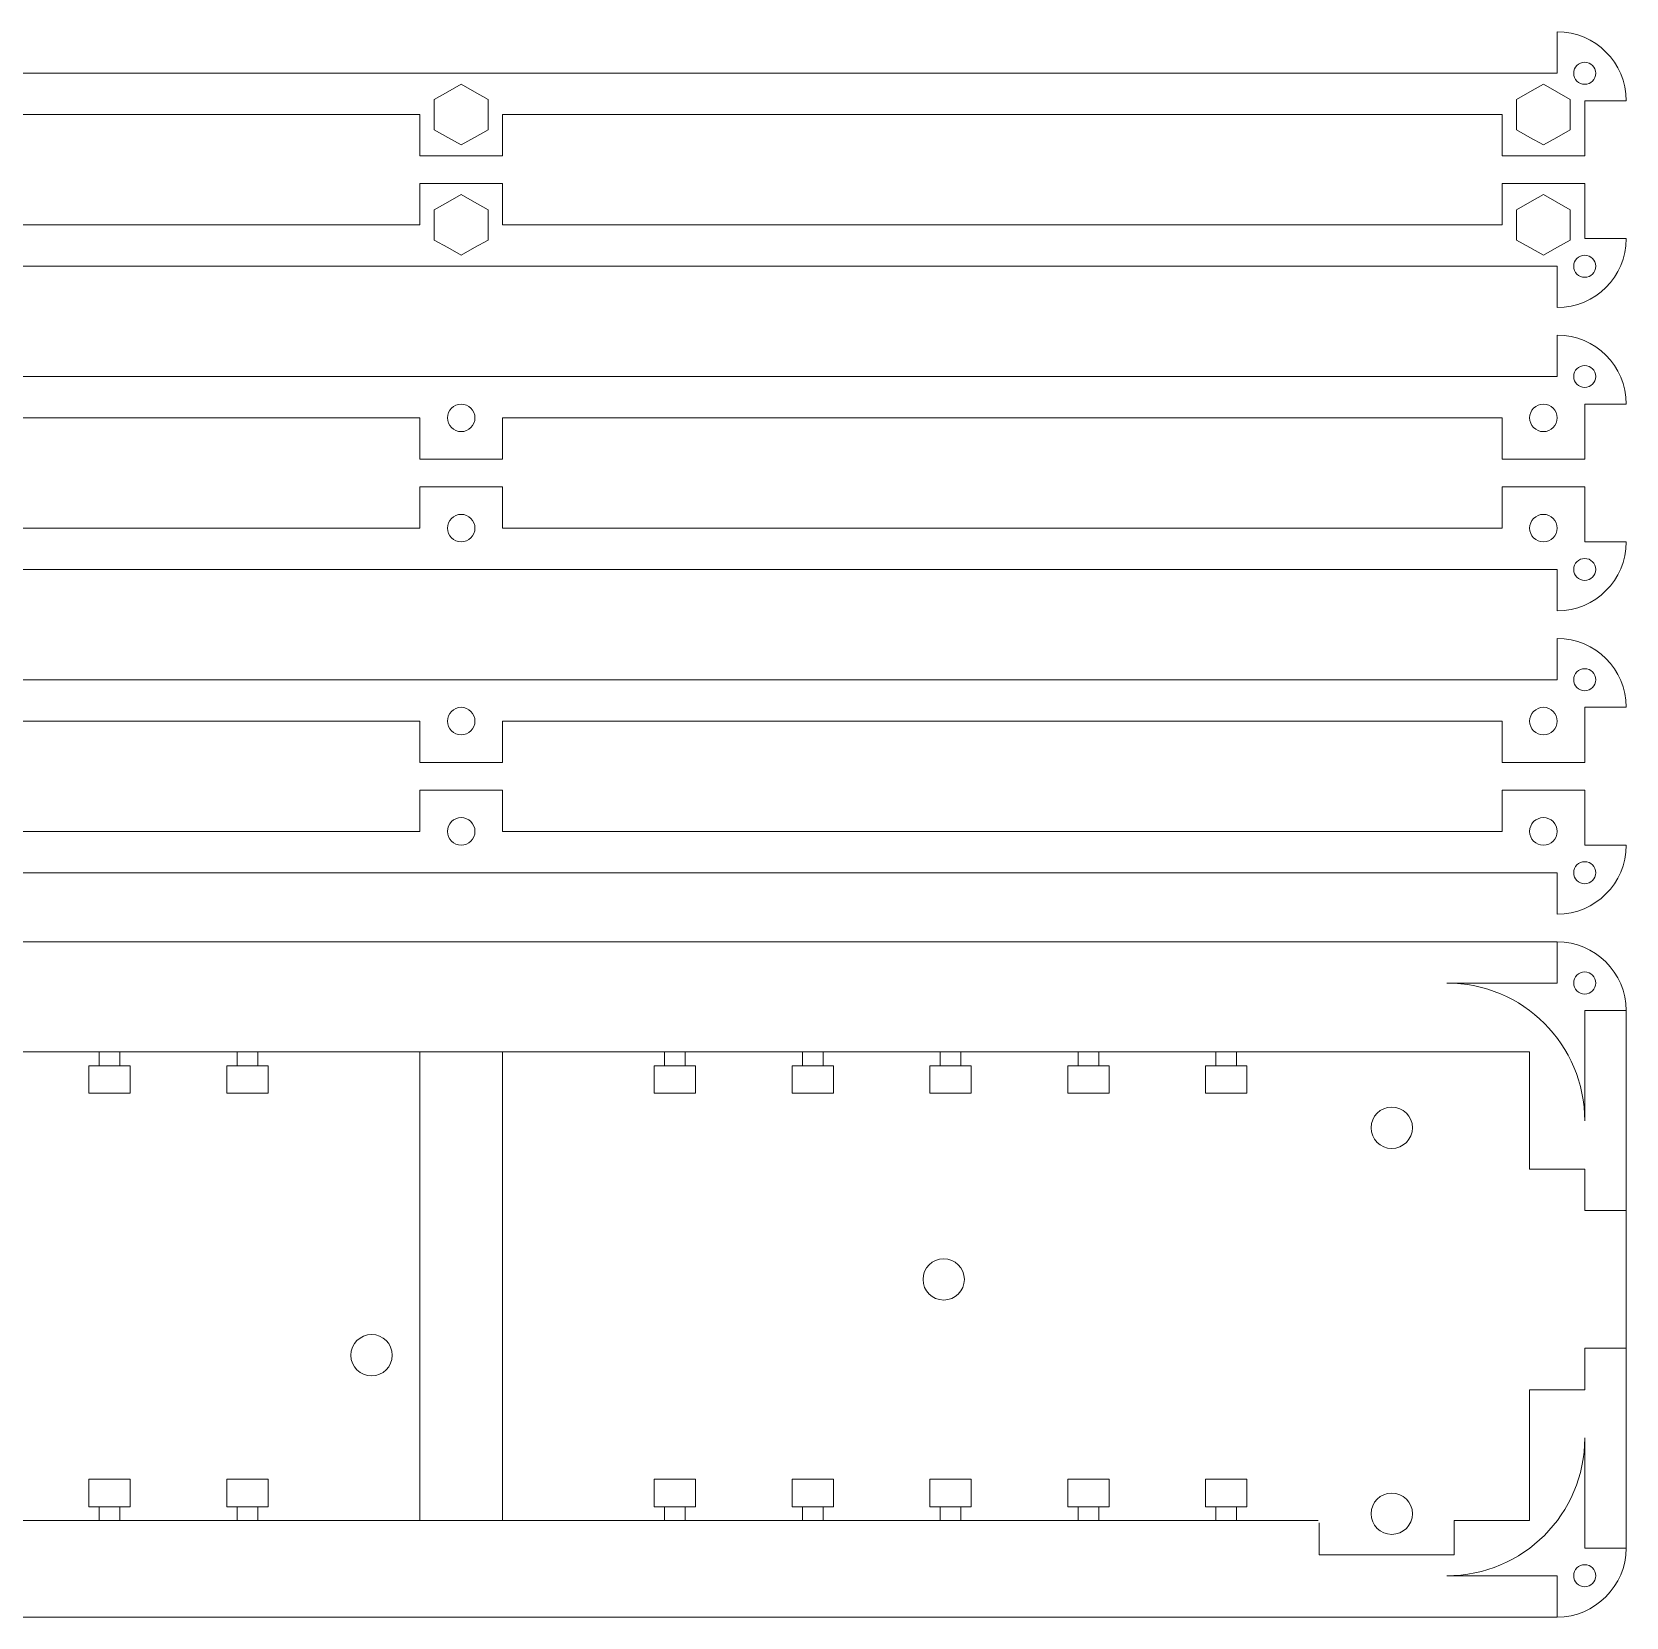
# Model space of a CAD drawing. Header units: millimetres. Extents: x -288 to -52, y -435 to 65.
# Drawn here: x -167.7 to -52, y -173 to -58 of the extents above; entities that cross this region are included whole.
import ezdxf

# ---------------------------------------------------------------- set-up
doc = ezdxf.new("R2010")
doc.units = ezdxf.units.MM
doc.header["$MEASUREMENT"] = 0
doc.layers.add('layer 1', color=7, linetype='Continuous')

msp = doc.modelspace()

# ---------------------------------------------------------------- linework, layer by layer
at = {"layer": 'layer 1', "color": 250, "lineweight": 20}
for points in [[(-163.5443, -135.0131), (-160.5443, -135.0131), (-160.5443, -133.0131), (-163.5443, -133.0131), (-163.5443, -135.0131)], [(-153.5443, -135.0131), (-150.5443, -135.0131), (-150.5443, -133.0131), (-153.5443, -133.0131), (-153.5443, -135.0131)], [(-122.5443, -135.0131), (-119.5443, -135.0131), (-119.5443, -133.0131), (-122.5443, -133.0131), (-122.5443, -135.0131)], [(-112.5443, -135.0131), (-109.5443, -135.0131), (-109.5443, -133.0131), (-112.5443, -133.0131), (-112.5443, -135.0131)], [(-102.5443, -135.0131), (-99.5443, -135.0131), (-99.5443, -133.0131), (-102.5443, -133.0131), (-102.5443, -135.0131)], [(-92.5443, -135.0131), (-89.5443, -135.0131), (-89.5443, -133.0131), (-92.5443, -133.0131), (-92.5443, -135.0131)], [(-82.5443, -135.0131), (-79.5443, -135.0131), (-79.5443, -133.0131), (-82.5443, -133.0131), (-82.5443, -135.0131)]]:
    msp.add_lwpolyline(points, close=True, dxfattribs=at)
for centre, major_axis in [((-55.0443, -75.0133), (0, 0.8)), ((-136.5443, -94.0133), (0, 1)), ((-58.0443, -94.0133), (0, 1)), ((-55.0443, -97.0133), (0, 0.8)), ((-136.5443, -116.0132), (0, 1)), ((-58.0443, -116.0132), (0, 1)), ((-55.0443, -119.0132), (0, 0.8)), ((-55.0443, -127.0132), (0, 0.8)), ((-101.5443, -148.5132), (0, 1.5)), ((-55.0443, -170.0132), (0, 0.8))]:
    msp.add_ellipse(centre, major_axis=major_axis, ratio=1, dxfattribs=at)
for points in [[(-57.0443, -61.0132), (-57.0443, -61.0132), (-57.0443, -58.0132), (-57.0443, -58.0132)], [(-57.0443, -58.0132), (-54.2828, -58.0132), (-52.0443, -60.2517), (-52.0443, -63.0132)], [(-65.0443, -61.0132), (-65.0443, -61.0132), (-208.0443, -61.0132), (-208.0443, -61.0132)], [(-57.0443, -61.0132), (-57.0443, -61.0132), (-65.0443, -61.0132), (-65.0443, -61.0132)], [(-52.0443, -63.0132), (-52.0443, -63.0132), (-55.0443, -63.0132), (-55.0443, -63.0132)], [(-55.0443, -63.0132), (-55.0443, -63.0132), (-55.0443, -67.0132), (-55.0443, -67.0132)], [(-139.5443, -64.0132), (-139.5443, -64.0132), (-212.0443, -64.0132), (-212.0443, -64.0132)], [(-139.5443, -67.0132), (-139.5443, -67.0132), (-139.5443, -64.0132), (-139.5443, -64.0132)], [(-61.0443, -64.0132), (-61.0443, -64.0132), (-133.5443, -64.0132), (-133.5443, -64.0132)], [(-61.0443, -67.0132), (-61.0443, -67.0132), (-61.0443, -64.0132), (-61.0443, -64.0132)], [(-55.0443, -67.0132), (-55.0443, -67.0132), (-61.0443, -67.0132), (-61.0443, -67.0132)], [(-133.5443, -69.0133), (-133.5443, -69.0133), (-133.5443, -72.0133), (-133.5443, -72.0133)], [(-61.0443, -69.0133), (-61.0443, -69.0133), (-61.0443, -72.0133), (-61.0443, -72.0133)], [(-61.0443, -69.0133), (-61.0443, -69.0133), (-55.0443, -69.0133), (-55.0443, -69.0133)], [(-55.0443, -73.0133), (-55.0443, -73.0133), (-55.0443, -69.0133), (-55.0443, -69.0133)], [(-212.0443, -72.0133), (-212.0443, -72.0133), (-139.5443, -72.0133), (-139.5443, -72.0133)], [(-133.5443, -72.0133), (-133.5443, -72.0133), (-61.0443, -72.0133), (-61.0443, -72.0133)], [(-52.0443, -73.0133), (-52.0443, -75.7748), (-54.2828, -78.0133), (-57.0443, -78.0133)], [(-55.0443, -73.0133), (-55.0443, -73.0133), (-52.0443, -73.0133), (-52.0443, -73.0133)], [(-208.0443, -75.0133), (-208.0443, -75.0133), (-65.0443, -75.0133), (-65.0443, -75.0133)], [(-65.0443, -75.0133), (-65.0443, -75.0133), (-57.0443, -75.0133), (-57.0443, -75.0133)], [(-57.0443, -75.0133), (-57.0443, -75.0133), (-57.0443, -78.0133), (-57.0443, -78.0133)], [(-57.0443, -83.0132), (-57.0443, -83.0132), (-57.0443, -80.0132), (-57.0443, -80.0132)], [(-57.0443, -80.0132), (-54.2828, -80.0132), (-52.0443, -82.2517), (-52.0443, -85.0132)], [(-65.0443, -83.0132), (-65.0443, -83.0132), (-208.0443, -83.0132), (-208.0443, -83.0132)], [(-57.0443, -83.0132), (-57.0443, -83.0132), (-65.0443, -83.0132), (-65.0443, -83.0132)], [(-52.0443, -85.0132), (-52.0443, -85.0132), (-55.0443, -85.0132), (-55.0443, -85.0132)], [(-55.0443, -85.0132), (-55.0443, -85.0132), (-55.0443, -89.0132), (-55.0443, -89.0132)], [(-139.5443, -86.0132), (-139.5443, -86.0132), (-212.0443, -86.0132), (-212.0443, -86.0132)], [(-139.5443, -89.0132), (-139.5443, -89.0132), (-139.5443, -86.0132), (-139.5443, -86.0132)], [(-61.0443, -86.0132), (-61.0443, -86.0132), (-133.5443, -86.0132), (-133.5443, -86.0132)], [(-61.0443, -89.0132), (-61.0443, -89.0132), (-61.0443, -86.0132), (-61.0443, -86.0132)], [(-55.0443, -89.0132), (-55.0443, -89.0132), (-61.0443, -89.0132), (-61.0443, -89.0132)], [(-133.5443, -91.0133), (-133.5443, -91.0133), (-133.5443, -94.0133), (-133.5443, -94.0133)], [(-61.0443, -91.0133), (-61.0443, -91.0133), (-61.0443, -94.0133), (-61.0443, -94.0133)], [(-61.0443, -91.0133), (-61.0443, -91.0133), (-55.0443, -91.0133), (-55.0443, -91.0133)], [(-55.0443, -95.0133), (-55.0443, -95.0133), (-55.0443, -91.0133), (-55.0443, -91.0133)], [(-212.0443, -94.0133), (-212.0443, -94.0133), (-139.5443, -94.0133), (-139.5443, -94.0133)], [(-133.5443, -94.0133), (-133.5443, -94.0133), (-61.0443, -94.0133), (-61.0443, -94.0133)], [(-52.0443, -95.0133), (-52.0443, -97.7748), (-54.2828, -100.0133), (-57.0443, -100.0133)], [(-55.0443, -95.0133), (-55.0443, -95.0133), (-52.0443, -95.0133), (-52.0443, -95.0133)], [(-208.0443, -97.0133), (-208.0443, -97.0133), (-65.0443, -97.0133), (-65.0443, -97.0133)], [(-65.0443, -97.0133), (-65.0443, -97.0133), (-57.0443, -97.0133), (-57.0443, -97.0133)], [(-57.0443, -97.0133), (-57.0443, -97.0133), (-57.0443, -100.0133), (-57.0443, -100.0133)], [(-57.0443, -105.0131), (-57.0443, -105.0131), (-57.0443, -102.0131), (-57.0443, -102.0131)], [(-57.0443, -102.0131), (-54.2828, -102.0131), (-52.0443, -104.2516), (-52.0443, -107.0131)], [(-65.0443, -105.0131), (-65.0443, -105.0131), (-208.0443, -105.0131), (-208.0443, -105.0131)], [(-57.0443, -105.0131), (-57.0443, -105.0131), (-65.0443, -105.0131), (-65.0443, -105.0131)], [(-52.0443, -107.0131), (-52.0443, -107.0131), (-55.0443, -107.0131), (-55.0443, -107.0131)], [(-55.0443, -107.0131), (-55.0443, -107.0131), (-55.0443, -111.0131), (-55.0443, -111.0131)], [(-139.5443, -108.0131), (-139.5443, -108.0131), (-212.0443, -108.0131), (-212.0443, -108.0131)], [(-139.5443, -111.0131), (-139.5443, -111.0131), (-139.5443, -108.0131), (-139.5443, -108.0131)], [(-61.0443, -108.0131), (-61.0443, -108.0131), (-133.5443, -108.0131), (-133.5443, -108.0131)], [(-61.0443, -111.0131), (-61.0443, -111.0131), (-61.0443, -108.0131), (-61.0443, -108.0131)], [(-55.0443, -111.0131), (-55.0443, -111.0131), (-61.0443, -111.0131), (-61.0443, -111.0131)], [(-133.5443, -113.0132), (-133.5443, -113.0132), (-133.5443, -116.0132), (-133.5443, -116.0132)], [(-61.0443, -113.0132), (-61.0443, -113.0132), (-61.0443, -116.0132), (-61.0443, -116.0132)], [(-61.0443, -113.0132), (-61.0443, -113.0132), (-55.0443, -113.0132), (-55.0443, -113.0132)], [(-55.0443, -117.0132), (-55.0443, -117.0132), (-55.0443, -113.0132), (-55.0443, -113.0132)], [(-212.0443, -116.0132), (-212.0443, -116.0132), (-139.5443, -116.0132), (-139.5443, -116.0132)], [(-133.5443, -116.0132), (-133.5443, -116.0132), (-61.0443, -116.0132), (-61.0443, -116.0132)], [(-52.0443, -117.0132), (-52.0443, -119.7747), (-54.2828, -122.0132), (-57.0443, -122.0132)], [(-55.0443, -117.0132), (-55.0443, -117.0132), (-52.0443, -117.0132), (-52.0443, -117.0132)], [(-208.0443, -119.0132), (-208.0443, -119.0132), (-65.0443, -119.0132), (-65.0443, -119.0132)], [(-65.0443, -119.0132), (-65.0443, -119.0132), (-57.0443, -119.0132), (-57.0443, -119.0132)], [(-57.0443, -119.0132), (-57.0443, -119.0132), (-57.0443, -122.0132), (-57.0443, -122.0132)], [(-57.0443, -124.0132), (-57.0443, -124.0132), (-57.0443, -127.0132), (-57.0443, -127.0132)], [(-65.0443, -127.0132), (-59.5214, -127.0132), (-55.0443, -131.4903), (-55.0443, -137.0132)], [(-65.0443, -127.0132), (-65.0443, -127.0132), (-57.0443, -127.0132), (-57.0443, -127.0132)], [(-55.0443, -129.0132), (-55.0443, -129.0132), (-52.0443, -129.0132), (-52.0443, -129.0132)], [(-55.0443, -137.0132), (-55.0443, -137.0132), (-55.0443, -129.0132), (-55.0443, -129.0132)], [(-214.0443, -132.0131), (-214.0443, -132.0131), (-59.0443, -132.0131), (-59.0443, -132.0131)], [(-162.7942, -133.0131), (-162.7942, -133.0131), (-162.7942, -132.0131), (-162.7942, -132.0131)], [(-161.2944, -133.0131), (-161.2944, -133.0131), (-161.2944, -132.0131), (-161.2944, -132.0131)], [(-152.7942, -133.0131), (-152.7942, -133.0131), (-152.7942, -132.0131), (-152.7942, -132.0131)], [(-151.2944, -133.0131), (-151.2944, -133.0131), (-151.2944, -132.0131), (-151.2944, -132.0131)], [(-139.5443, -132.0131), (-139.5443, -132.0131), (-139.5443, -166.0132), (-139.5443, -166.0132)], [(-133.5443, -132.0131), (-133.5443, -132.0131), (-133.5443, -166.0132), (-133.5443, -166.0132)], [(-121.7942, -133.0131), (-121.7942, -133.0131), (-121.7942, -132.0131), (-121.7942, -132.0131)], [(-120.2944, -133.0131), (-120.2944, -133.0131), (-120.2944, -132.0131), (-120.2944, -132.0131)], [(-111.7942, -133.0131), (-111.7942, -133.0131), (-111.7942, -132.0131), (-111.7942, -132.0131)], [(-110.2944, -133.0131), (-110.2944, -133.0131), (-110.2944, -132.0131), (-110.2944, -132.0131)], [(-101.7942, -133.0131), (-101.7942, -133.0131), (-101.7942, -132.0131), (-101.7942, -132.0131)], [(-100.2944, -133.0131), (-100.2944, -133.0131), (-100.2944, -132.0131), (-100.2944, -132.0131)], [(-91.7942, -133.0131), (-91.7942, -133.0131), (-91.7942, -132.0131), (-91.7942, -132.0131)], [(-90.2944, -133.0131), (-90.2944, -133.0131), (-90.2944, -132.0131), (-90.2944, -132.0131)], [(-81.7942, -133.0131), (-81.7942, -133.0131), (-81.7942, -132.0131), (-81.7942, -132.0131)], [(-80.2944, -133.0131), (-80.2944, -133.0131), (-80.2944, -132.0131), (-80.2944, -132.0131)], [(-59.0443, -132.0131), (-59.0443, -132.0131), (-59.0443, -140.5131), (-59.0443, -140.5131)], [(-55.0443, -143.5132), (-55.0443, -143.5132), (-52.0443, -143.5132), (-52.0443, -143.5132)], [(-55.0443, -153.5132), (-55.0443, -153.5132), (-52.0443, -153.5132), (-52.0443, -153.5132)], [(-59.0443, -156.5131), (-59.0443, -156.5131), (-59.0443, -166.0132), (-59.0443, -166.0132)], [(-55.0443, -160.0132), (-55.0443, -165.5361), (-59.5214, -170.0132), (-65.0443, -170.0132)], [(-55.0443, -168.0132), (-55.0443, -168.0132), (-55.0443, -160.0132), (-55.0443, -160.0132)], [(-162.7942, -165.0131), (-162.7942, -165.0131), (-162.7942, -166.0131), (-162.7942, -166.0131)], [(-161.2944, -165.0131), (-161.2944, -165.0131), (-161.2944, -166.0131), (-161.2944, -166.0131)], [(-152.7942, -165.0131), (-152.7942, -165.0131), (-152.7942, -166.0131), (-152.7942, -166.0131)], [(-151.2944, -165.0131), (-151.2944, -165.0131), (-151.2944, -166.0131), (-151.2944, -166.0131)], [(-121.7942, -165.0131), (-121.7942, -165.0131), (-121.7942, -166.0131), (-121.7942, -166.0131)], [(-120.2944, -165.0131), (-120.2944, -165.0131), (-120.2944, -166.0131), (-120.2944, -166.0131)], [(-111.7942, -165.0131), (-111.7942, -165.0131), (-111.7942, -166.0131), (-111.7942, -166.0131)], [(-110.2944, -165.0131), (-110.2944, -165.0131), (-110.2944, -166.0131), (-110.2944, -166.0131)], [(-101.7942, -165.0131), (-101.7942, -165.0131), (-101.7942, -166.0131), (-101.7942, -166.0131)], [(-100.2944, -165.0131), (-100.2944, -165.0131), (-100.2944, -166.0131), (-100.2944, -166.0131)], [(-91.7942, -165.0131), (-91.7942, -165.0131), (-91.7942, -166.0131), (-91.7942, -166.0131)], [(-90.2944, -165.0131), (-90.2944, -165.0131), (-90.2944, -166.0131), (-90.2944, -166.0131)], [(-81.7942, -165.0131), (-81.7942, -165.0131), (-81.7942, -166.0131), (-81.7942, -166.0131)], [(-80.2944, -165.0131), (-80.2944, -165.0131), (-80.2944, -166.0131), (-80.2944, -166.0131)], [(-74.3887, -166.0132), (-74.3887, -166.0132), (-214.0443, -166.0132), (-214.0443, -166.0132)], [(-64.5109, -168.4979), (-64.5109, -168.4979), (-64.5109, -166.0132), (-64.5109, -166.0132)], [(-64.5109, -166.0132), (-64.5109, -166.0132), (-59.0443, -166.0132), (-59.0443, -166.0132)], [(-55.0443, -168.0132), (-55.0443, -168.0132), (-52.0443, -168.0132), (-52.0443, -168.0132)], [(-65.0443, -170.0132), (-65.0443, -170.0132), (-57.0443, -170.0132), (-57.0443, -170.0132)], [(-57.0443, -170.0132), (-57.0443, -170.0132), (-57.0443, -173.0132), (-57.0443, -173.0132)]]:
    msp.add_open_spline(points, degree=3, dxfattribs=at)
for points, knots in [([(-55.0443, -61.8132), (-55.4861, -61.8132), (-55.8443, -61.455), (-55.8443, -61.0132), (-55.8443, -61.0132), (-55.8443, -60.5714), (-55.4861, -60.2132), (-55.0443, -60.2132), (-55.0443, -60.2132), (-54.6025, -60.2132), (-54.2443, -60.5714), (-54.2443, -61.0132), (-54.2443, -61.0132), (-54.2443, -61.455), (-54.6025, -61.8132), (-55.0443, -61.8132)], [0, 0, 0, 0, 0.2, 0.2, 0.2, 0.2, 0.4, 0.4, 0.4, 0.4, 0.6, 0.6, 0.6, 0.6, 1, 1, 1, 1]), ([(-136.5443, -61.8127), (-136.5443, -61.8127), (-135.5693, -62.3628), (-135.5693, -62.3628), (-135.5693, -62.3628), (-135.5693, -62.3628), (-134.5943, -62.913), (-134.5943, -62.913), (-134.5943, -62.913), (-134.5943, -62.913), (-134.5943, -64.0132), (-134.5943, -64.0132), (-134.5943, -64.0132), (-134.5943, -64.0132), (-134.5943, -65.1134), (-134.5943, -65.1134), (-134.5943, -65.1134), (-134.5943, -65.1134), (-135.5693, -65.6636), (-135.5693, -65.6636), (-135.5693, -65.6636), (-135.5693, -65.6636), (-136.5443, -66.2137), (-136.5443, -66.2137), (-136.5443, -66.2137), (-136.5443, -66.2137), (-137.5193, -65.6636), (-137.5193, -65.6636), (-137.5193, -65.6636), (-137.5193, -65.6636), (-138.4943, -65.1134), (-138.4943, -65.1134), (-138.4943, -65.1134), (-138.4943, -65.1134), (-138.4943, -64.0132), (-138.4943, -64.0132), (-138.4943, -64.0132), (-138.4943, -64.0132), (-138.4943, -62.913), (-138.4943, -62.913), (-138.4943, -62.913), (-138.4943, -62.913), (-137.5193, -62.3628), (-137.5193, -62.3628), (-137.5193, -62.3628), (-137.5193, -62.3628), (-136.5443, -61.8127), (-136.5443, -61.8127)], [0, 0, 0, 0, 0.07692308, 0.07692308, 0.07692308, 0.07692308, 0.15384615, 0.15384615, 0.15384615, 0.15384615, 0.23076923, 0.23076923, 0.23076923, 0.23076923, 0.30769231, 0.30769231, 0.30769231, 0.30769231, 0.38461538, 0.38461538, 0.38461538, 0.38461538, 0.46153846, 0.46153846, 0.46153846, 0.46153846, 0.53846154, 0.53846154, 0.53846154, 0.53846154, 0.61538462, 0.61538462, 0.61538462, 0.61538462, 0.69230769, 0.69230769, 0.69230769, 0.69230769, 0.76923077, 0.76923077, 0.76923077, 0.76923077, 0.84615385, 0.84615385, 0.84615385, 0.84615385, 1, 1, 1, 1]), ([(-58.0443, -61.8127), (-58.0443, -61.8127), (-57.0693, -62.3628), (-57.0693, -62.3628), (-57.0693, -62.3628), (-57.0693, -62.3628), (-56.0943, -62.913), (-56.0943, -62.913), (-56.0943, -62.913), (-56.0943, -62.913), (-56.0943, -64.0132), (-56.0943, -64.0132), (-56.0943, -64.0132), (-56.0943, -64.0132), (-56.0943, -65.1134), (-56.0943, -65.1134), (-56.0943, -65.1134), (-56.0943, -65.1134), (-57.0693, -65.6636), (-57.0693, -65.6636), (-57.0693, -65.6636), (-57.0693, -65.6636), (-58.0443, -66.2137), (-58.0443, -66.2137), (-58.0443, -66.2137), (-58.0443, -66.2137), (-59.0193, -65.6636), (-59.0193, -65.6636), (-59.0193, -65.6636), (-59.0193, -65.6636), (-59.9943, -65.1134), (-59.9943, -65.1134), (-59.9943, -65.1134), (-59.9943, -65.1134), (-59.9943, -64.0132), (-59.9943, -64.0132), (-59.9943, -64.0132), (-59.9943, -64.0132), (-59.9943, -62.913), (-59.9943, -62.913), (-59.9943, -62.913), (-59.9943, -62.913), (-59.0193, -62.3628), (-59.0193, -62.3628), (-59.0193, -62.3628), (-59.0193, -62.3628), (-58.0443, -61.8127), (-58.0443, -61.8127)], [0, 0, 0, 0, 0.07692308, 0.07692308, 0.07692308, 0.07692308, 0.15384615, 0.15384615, 0.15384615, 0.15384615, 0.23076923, 0.23076923, 0.23076923, 0.23076923, 0.30769231, 0.30769231, 0.30769231, 0.30769231, 0.38461538, 0.38461538, 0.38461538, 0.38461538, 0.46153846, 0.46153846, 0.46153846, 0.46153846, 0.53846154, 0.53846154, 0.53846154, 0.53846154, 0.61538462, 0.61538462, 0.61538462, 0.61538462, 0.69230769, 0.69230769, 0.69230769, 0.69230769, 0.76923077, 0.76923077, 0.76923077, 0.76923077, 0.84615385, 0.84615385, 0.84615385, 0.84615385, 1, 1, 1, 1]), ([(-133.5443, -64.0132), (-133.5443, -64.0132), (-133.5443, -67.0132), (-133.5443, -67.0132), (-133.5443, -67.0132), (-133.5443, -67.0132), (-139.5443, -67.0132), (-139.5443, -67.0132)], [0, 0, 0, 0, 0.33333333, 0.33333333, 0.33333333, 0.33333333, 1, 1, 1, 1]), ([(-139.5443, -72.0133), (-139.5443, -72.0133), (-139.5443, -69.0133), (-139.5443, -69.0133), (-139.5443, -69.0133), (-139.5443, -69.0133), (-133.5443, -69.0133), (-133.5443, -69.0133)], [0, 0, 0, 0, 0.33333333, 0.33333333, 0.33333333, 0.33333333, 1, 1, 1, 1]), ([(-136.5443, -69.8127), (-136.5443, -69.8127), (-135.5693, -70.3628), (-135.5693, -70.3628), (-135.5693, -70.3628), (-135.5693, -70.3628), (-134.5943, -70.913), (-134.5943, -70.913), (-134.5943, -70.913), (-134.5943, -70.913), (-134.5943, -72.0132), (-134.5943, -72.0132), (-134.5943, -72.0132), (-134.5943, -72.0132), (-134.5943, -73.1134), (-134.5943, -73.1134), (-134.5943, -73.1134), (-134.5943, -73.1134), (-135.5693, -73.6636), (-135.5693, -73.6636), (-135.5693, -73.6636), (-135.5693, -73.6636), (-136.5443, -74.2137), (-136.5443, -74.2137), (-136.5443, -74.2137), (-136.5443, -74.2137), (-137.5193, -73.6636), (-137.5193, -73.6636), (-137.5193, -73.6636), (-137.5193, -73.6636), (-138.4943, -73.1134), (-138.4943, -73.1134), (-138.4943, -73.1134), (-138.4943, -73.1134), (-138.4943, -72.0132), (-138.4943, -72.0132), (-138.4943, -72.0132), (-138.4943, -72.0132), (-138.4943, -70.913), (-138.4943, -70.913), (-138.4943, -70.913), (-138.4943, -70.913), (-137.5193, -70.3628), (-137.5193, -70.3628), (-137.5193, -70.3628), (-137.5193, -70.3628), (-136.5443, -69.8127), (-136.5443, -69.8127)], [0, 0, 0, 0, 0.07692308, 0.07692308, 0.07692308, 0.07692308, 0.15384615, 0.15384615, 0.15384615, 0.15384615, 0.23076923, 0.23076923, 0.23076923, 0.23076923, 0.30769231, 0.30769231, 0.30769231, 0.30769231, 0.38461538, 0.38461538, 0.38461538, 0.38461538, 0.46153846, 0.46153846, 0.46153846, 0.46153846, 0.53846154, 0.53846154, 0.53846154, 0.53846154, 0.61538462, 0.61538462, 0.61538462, 0.61538462, 0.69230769, 0.69230769, 0.69230769, 0.69230769, 0.76923077, 0.76923077, 0.76923077, 0.76923077, 0.84615385, 0.84615385, 0.84615385, 0.84615385, 1, 1, 1, 1]), ([(-58.0443, -69.8127), (-58.0443, -69.8127), (-57.0693, -70.3628), (-57.0693, -70.3628), (-57.0693, -70.3628), (-57.0693, -70.3628), (-56.0943, -70.913), (-56.0943, -70.913), (-56.0943, -70.913), (-56.0943, -70.913), (-56.0943, -72.0132), (-56.0943, -72.0132), (-56.0943, -72.0132), (-56.0943, -72.0132), (-56.0943, -73.1134), (-56.0943, -73.1134), (-56.0943, -73.1134), (-56.0943, -73.1134), (-57.0693, -73.6636), (-57.0693, -73.6636), (-57.0693, -73.6636), (-57.0693, -73.6636), (-58.0443, -74.2137), (-58.0443, -74.2137), (-58.0443, -74.2137), (-58.0443, -74.2137), (-59.0193, -73.6636), (-59.0193, -73.6636), (-59.0193, -73.6636), (-59.0193, -73.6636), (-59.9943, -73.1134), (-59.9943, -73.1134), (-59.9943, -73.1134), (-59.9943, -73.1134), (-59.9943, -72.0132), (-59.9943, -72.0132), (-59.9943, -72.0132), (-59.9943, -72.0132), (-59.9943, -70.913), (-59.9943, -70.913), (-59.9943, -70.913), (-59.9943, -70.913), (-59.0193, -70.3628), (-59.0193, -70.3628), (-59.0193, -70.3628), (-59.0193, -70.3628), (-58.0443, -69.8127), (-58.0443, -69.8127)], [0, 0, 0, 0, 0.07692308, 0.07692308, 0.07692308, 0.07692308, 0.15384615, 0.15384615, 0.15384615, 0.15384615, 0.23076923, 0.23076923, 0.23076923, 0.23076923, 0.30769231, 0.30769231, 0.30769231, 0.30769231, 0.38461538, 0.38461538, 0.38461538, 0.38461538, 0.46153846, 0.46153846, 0.46153846, 0.46153846, 0.53846154, 0.53846154, 0.53846154, 0.53846154, 0.61538462, 0.61538462, 0.61538462, 0.61538462, 0.69230769, 0.69230769, 0.69230769, 0.69230769, 0.76923077, 0.76923077, 0.76923077, 0.76923077, 0.84615385, 0.84615385, 0.84615385, 0.84615385, 1, 1, 1, 1]), ([(-55.0443, -83.8132), (-55.4861, -83.8132), (-55.8443, -83.455), (-55.8443, -83.0132), (-55.8443, -83.0132), (-55.8443, -82.5714), (-55.4861, -82.2132), (-55.0443, -82.2132), (-55.0443, -82.2132), (-54.6025, -82.2132), (-54.2443, -82.5714), (-54.2443, -83.0132), (-54.2443, -83.0132), (-54.2443, -83.455), (-54.6025, -83.8132), (-55.0443, -83.8132)], [0, 0, 0, 0, 0.2, 0.2, 0.2, 0.2, 0.4, 0.4, 0.4, 0.4, 0.6, 0.6, 0.6, 0.6, 1, 1, 1, 1]), ([(-136.5443, -87.0132), (-137.0966, -87.0132), (-137.5443, -86.5655), (-137.5443, -86.0132), (-137.5443, -86.0132), (-137.5443, -85.4609), (-137.0966, -85.0132), (-136.5443, -85.0132), (-136.5443, -85.0132), (-135.992, -85.0132), (-135.5443, -85.4609), (-135.5443, -86.0132), (-135.5443, -86.0132), (-135.5443, -86.5655), (-135.992, -87.0132), (-136.5443, -87.0132)], [0, 0, 0, 0, 0.2, 0.2, 0.2, 0.2, 0.4, 0.4, 0.4, 0.4, 0.6, 0.6, 0.6, 0.6, 1, 1, 1, 1]), ([(-58.0443, -87.0132), (-58.5966, -87.0132), (-59.0443, -86.5655), (-59.0443, -86.0132), (-59.0443, -86.0132), (-59.0443, -85.4609), (-58.5966, -85.0132), (-58.0443, -85.0132), (-58.0443, -85.0132), (-57.492, -85.0132), (-57.0443, -85.4609), (-57.0443, -86.0132), (-57.0443, -86.0132), (-57.0443, -86.5655), (-57.492, -87.0132), (-58.0443, -87.0132)], [0, 0, 0, 0, 0.2, 0.2, 0.2, 0.2, 0.4, 0.4, 0.4, 0.4, 0.6, 0.6, 0.6, 0.6, 1, 1, 1, 1]), ([(-133.5443, -86.0132), (-133.5443, -86.0132), (-133.5443, -89.0132), (-133.5443, -89.0132), (-133.5443, -89.0132), (-133.5443, -89.0132), (-139.5443, -89.0132), (-139.5443, -89.0132)], [0, 0, 0, 0, 0.33333333, 0.33333333, 0.33333333, 0.33333333, 1, 1, 1, 1]), ([(-139.5443, -94.0133), (-139.5443, -94.0133), (-139.5443, -91.0133), (-139.5443, -91.0133), (-139.5443, -91.0133), (-139.5443, -91.0133), (-133.5443, -91.0133), (-133.5443, -91.0133)], [0, 0, 0, 0, 0.33333333, 0.33333333, 0.33333333, 0.33333333, 1, 1, 1, 1]), ([(-55.0443, -105.8131), (-55.4861, -105.8131), (-55.8443, -105.4549), (-55.8443, -105.0131), (-55.8443, -105.0131), (-55.8443, -104.5713), (-55.4861, -104.2131), (-55.0443, -104.2131), (-55.0443, -104.2131), (-54.6025, -104.2131), (-54.2443, -104.5713), (-54.2443, -105.0131), (-54.2443, -105.0131), (-54.2443, -105.4549), (-54.6025, -105.8131), (-55.0443, -105.8131)], [0, 0, 0, 0, 0.2, 0.2, 0.2, 0.2, 0.4, 0.4, 0.4, 0.4, 0.6, 0.6, 0.6, 0.6, 1, 1, 1, 1]), ([(-136.5443, -109.0131), (-137.0966, -109.0131), (-137.5443, -108.5654), (-137.5443, -108.0131), (-137.5443, -108.0131), (-137.5443, -107.4608), (-137.0966, -107.0131), (-136.5443, -107.0131), (-136.5443, -107.0131), (-135.992, -107.0131), (-135.5443, -107.4608), (-135.5443, -108.0131), (-135.5443, -108.0131), (-135.5443, -108.5654), (-135.992, -109.0131), (-136.5443, -109.0131)], [0, 0, 0, 0, 0.2, 0.2, 0.2, 0.2, 0.4, 0.4, 0.4, 0.4, 0.6, 0.6, 0.6, 0.6, 1, 1, 1, 1]), ([(-58.0443, -109.0131), (-58.5966, -109.0131), (-59.0443, -108.5654), (-59.0443, -108.0131), (-59.0443, -108.0131), (-59.0443, -107.4608), (-58.5966, -107.0131), (-58.0443, -107.0131), (-58.0443, -107.0131), (-57.492, -107.0131), (-57.0443, -107.4608), (-57.0443, -108.0131), (-57.0443, -108.0131), (-57.0443, -108.5654), (-57.492, -109.0131), (-58.0443, -109.0131)], [0, 0, 0, 0, 0.2, 0.2, 0.2, 0.2, 0.4, 0.4, 0.4, 0.4, 0.6, 0.6, 0.6, 0.6, 1, 1, 1, 1]), ([(-133.5443, -108.0131), (-133.5443, -108.0131), (-133.5443, -111.0131), (-133.5443, -111.0131), (-133.5443, -111.0131), (-133.5443, -111.0131), (-139.5443, -111.0131), (-139.5443, -111.0131)], [0, 0, 0, 0, 0.33333333, 0.33333333, 0.33333333, 0.33333333, 1, 1, 1, 1]), ([(-139.5443, -116.0132), (-139.5443, -116.0132), (-139.5443, -113.0132), (-139.5443, -113.0132), (-139.5443, -113.0132), (-139.5443, -113.0132), (-133.5443, -113.0132), (-133.5443, -113.0132)], [0, 0, 0, 0, 0.33333333, 0.33333333, 0.33333333, 0.33333333, 1, 1, 1, 1]), ([(-216.0443, -124.0132), (-216.0443, -124.0132), (-57.0443, -124.0132), (-57.0443, -124.0132), (-57.0443, -124.0132), (-54.2943, -124.0132), (-52.0443, -126.2632), (-52.0443, -129.0133), (-52.0443, -129.0133), (-52.0443, -129.0133), (-52.0443, -168.0132), (-52.0443, -168.0132), (-52.0443, -168.0132), (-52.0443, -170.7633), (-54.2943, -173.0132), (-57.0443, -173.0132), (-57.0443, -173.0132), (-57.0443, -173.0132), (-216.0443, -173.0132), (-216.0443, -173.0132), (-216.0443, -173.0132), (-218.7943, -173.0132), (-221.0443, -170.7633), (-221.0443, -168.0132), (-221.0443, -168.0132), (-221.0443, -168.0132), (-221.0443, -129.0133), (-221.0443, -129.0133), (-221.0443, -129.0133), (-221.0443, -126.2632), (-218.7943, -124.0132), (-216.0443, -124.0132)], [0, 0, 0, 0, 0.11111111, 0.11111111, 0.11111111, 0.11111111, 0.22222222, 0.22222222, 0.22222222, 0.22222222, 0.33333333, 0.33333333, 0.33333333, 0.33333333, 0.44444444, 0.44444444, 0.44444444, 0.44444444, 0.55555556, 0.55555556, 0.55555556, 0.55555556, 0.66666667, 0.66666667, 0.66666667, 0.66666667, 0.77777778, 0.77777778, 0.77777778, 0.77777778, 1, 1, 1, 1]), ([(-69.0443, -136.0131), (-68.2158, -136.0131), (-67.5443, -136.6847), (-67.5443, -137.5131), (-67.5443, -137.5131), (-67.5443, -138.3415), (-68.2158, -139.0131), (-69.0443, -139.0131), (-69.0443, -139.0131), (-69.8728, -139.0131), (-70.5443, -138.3415), (-70.5443, -137.5131), (-70.5443, -137.5131), (-70.5443, -136.6847), (-69.8728, -136.0131), (-69.0443, -136.0131)], [0, 0, 0, 0, 0.2, 0.2, 0.2, 0.2, 0.4, 0.4, 0.4, 0.4, 0.6, 0.6, 0.6, 0.6, 1, 1, 1, 1]), ([(-55.0443, -143.5131), (-55.0443, -143.5131), (-55.0443, -140.5131), (-55.0443, -140.5131), (-55.0443, -140.5131), (-55.0443, -140.5131), (-59.0443, -140.5131), (-59.0443, -140.5131)], [0, 0, 0, 0, 0.33333333, 0.33333333, 0.33333333, 0.33333333, 1, 1, 1, 1]), ([(-143.0443, -152.5131), (-142.2158, -152.5131), (-141.5443, -153.1847), (-141.5443, -154.0131), (-141.5443, -154.0131), (-141.5443, -154.8415), (-142.2158, -155.5131), (-143.0443, -155.5131), (-143.0443, -155.5131), (-143.8728, -155.5131), (-144.5443, -154.8415), (-144.5443, -154.0131), (-144.5443, -154.0131), (-144.5443, -153.1847), (-143.8728, -152.5131), (-143.0443, -152.5131)], [0, 0, 0, 0, 0.2, 0.2, 0.2, 0.2, 0.4, 0.4, 0.4, 0.4, 0.6, 0.6, 0.6, 0.6, 1, 1, 1, 1]), ([(-55.0443, -153.5131), (-55.0443, -153.5131), (-55.0443, -156.5131), (-55.0443, -156.5131), (-55.0443, -156.5131), (-55.0443, -156.5131), (-59.0443, -156.5131), (-59.0443, -156.5131)], [0, 0, 0, 0, 0.33333333, 0.33333333, 0.33333333, 0.33333333, 1, 1, 1, 1]), ([(-160.5443, -165.0131), (-160.5443, -165.0131), (-163.5443, -165.0131), (-163.5443, -165.0131), (-163.5443, -165.0131), (-163.5443, -165.0131), (-163.5443, -163.0131), (-163.5443, -163.0131), (-163.5443, -163.0131), (-163.5443, -163.0131), (-160.5443, -163.0131), (-160.5443, -163.0131), (-160.5443, -163.0131), (-160.5443, -163.0131), (-160.5443, -165.0131), (-160.5443, -165.0131)], [0, 0, 0, 0, 0.2, 0.2, 0.2, 0.2, 0.4, 0.4, 0.4, 0.4, 0.6, 0.6, 0.6, 0.6, 1, 1, 1, 1]), ([(-150.5443, -165.0131), (-150.5443, -165.0131), (-153.5443, -165.0131), (-153.5443, -165.0131), (-153.5443, -165.0131), (-153.5443, -165.0131), (-153.5443, -163.0131), (-153.5443, -163.0131), (-153.5443, -163.0131), (-153.5443, -163.0131), (-150.5443, -163.0131), (-150.5443, -163.0131), (-150.5443, -163.0131), (-150.5443, -163.0131), (-150.5443, -165.0131), (-150.5443, -165.0131)], [0, 0, 0, 0, 0.2, 0.2, 0.2, 0.2, 0.4, 0.4, 0.4, 0.4, 0.6, 0.6, 0.6, 0.6, 1, 1, 1, 1]), ([(-119.5443, -165.0131), (-119.5443, -165.0131), (-122.5443, -165.0131), (-122.5443, -165.0131), (-122.5443, -165.0131), (-122.5443, -165.0131), (-122.5443, -163.0131), (-122.5443, -163.0131), (-122.5443, -163.0131), (-122.5443, -163.0131), (-119.5443, -163.0131), (-119.5443, -163.0131), (-119.5443, -163.0131), (-119.5443, -163.0131), (-119.5443, -165.0131), (-119.5443, -165.0131)], [0, 0, 0, 0, 0.2, 0.2, 0.2, 0.2, 0.4, 0.4, 0.4, 0.4, 0.6, 0.6, 0.6, 0.6, 1, 1, 1, 1]), ([(-109.5443, -165.0131), (-109.5443, -165.0131), (-112.5443, -165.0131), (-112.5443, -165.0131), (-112.5443, -165.0131), (-112.5443, -165.0131), (-112.5443, -163.0131), (-112.5443, -163.0131), (-112.5443, -163.0131), (-112.5443, -163.0131), (-109.5443, -163.0131), (-109.5443, -163.0131), (-109.5443, -163.0131), (-109.5443, -163.0131), (-109.5443, -165.0131), (-109.5443, -165.0131)], [0, 0, 0, 0, 0.2, 0.2, 0.2, 0.2, 0.4, 0.4, 0.4, 0.4, 0.6, 0.6, 0.6, 0.6, 1, 1, 1, 1]), ([(-99.5443, -165.0131), (-99.5443, -165.0131), (-102.5443, -165.0131), (-102.5443, -165.0131), (-102.5443, -165.0131), (-102.5443, -165.0131), (-102.5443, -163.0131), (-102.5443, -163.0131), (-102.5443, -163.0131), (-102.5443, -163.0131), (-99.5443, -163.0131), (-99.5443, -163.0131), (-99.5443, -163.0131), (-99.5443, -163.0131), (-99.5443, -165.0131), (-99.5443, -165.0131)], [0, 0, 0, 0, 0.2, 0.2, 0.2, 0.2, 0.4, 0.4, 0.4, 0.4, 0.6, 0.6, 0.6, 0.6, 1, 1, 1, 1]), ([(-89.5443, -165.0131), (-89.5443, -165.0131), (-92.5443, -165.0131), (-92.5443, -165.0131), (-92.5443, -165.0131), (-92.5443, -165.0131), (-92.5443, -163.0131), (-92.5443, -163.0131), (-92.5443, -163.0131), (-92.5443, -163.0131), (-89.5443, -163.0131), (-89.5443, -163.0131), (-89.5443, -163.0131), (-89.5443, -163.0131), (-89.5443, -165.0131), (-89.5443, -165.0131)], [0, 0, 0, 0, 0.2, 0.2, 0.2, 0.2, 0.4, 0.4, 0.4, 0.4, 0.6, 0.6, 0.6, 0.6, 1, 1, 1, 1]), ([(-79.5443, -165.0131), (-79.5443, -165.0131), (-82.5443, -165.0131), (-82.5443, -165.0131), (-82.5443, -165.0131), (-82.5443, -165.0131), (-82.5443, -163.0131), (-82.5443, -163.0131), (-82.5443, -163.0131), (-82.5443, -163.0131), (-79.5443, -163.0131), (-79.5443, -163.0131), (-79.5443, -163.0131), (-79.5443, -163.0131), (-79.5443, -165.0131), (-79.5443, -165.0131)], [0, 0, 0, 0, 0.2, 0.2, 0.2, 0.2, 0.4, 0.4, 0.4, 0.4, 0.6, 0.6, 0.6, 0.6, 1, 1, 1, 1]), ([(-69.0443, -164.0131), (-68.2158, -164.0131), (-67.5443, -164.6847), (-67.5443, -165.5131), (-67.5443, -165.5131), (-67.5443, -166.3415), (-68.2158, -167.0131), (-69.0443, -167.0131), (-69.0443, -167.0131), (-69.8728, -167.0131), (-70.5443, -166.3415), (-70.5443, -165.5131), (-70.5443, -165.5131), (-70.5443, -164.6847), (-69.8728, -164.0131), (-69.0443, -164.0131)], [0, 0, 0, 0, 0.2, 0.2, 0.2, 0.2, 0.4, 0.4, 0.4, 0.4, 0.6, 0.6, 0.6, 0.6, 1, 1, 1, 1]), ([(-74.3005, -166.1676), (-74.3005, -166.1676), (-74.3005, -168.4979), (-74.3005, -168.4979), (-74.3005, -168.4979), (-74.3005, -168.4979), (-64.5109, -168.4979), (-64.5109, -168.4979)], [0, 0, 0, 0, 0.33333333, 0.33333333, 0.33333333, 0.33333333, 1, 1, 1, 1])]:
    msp.add_open_spline(points, degree=3, knots=knots, dxfattribs=at)

doc.saveas('drawing.dxf')
